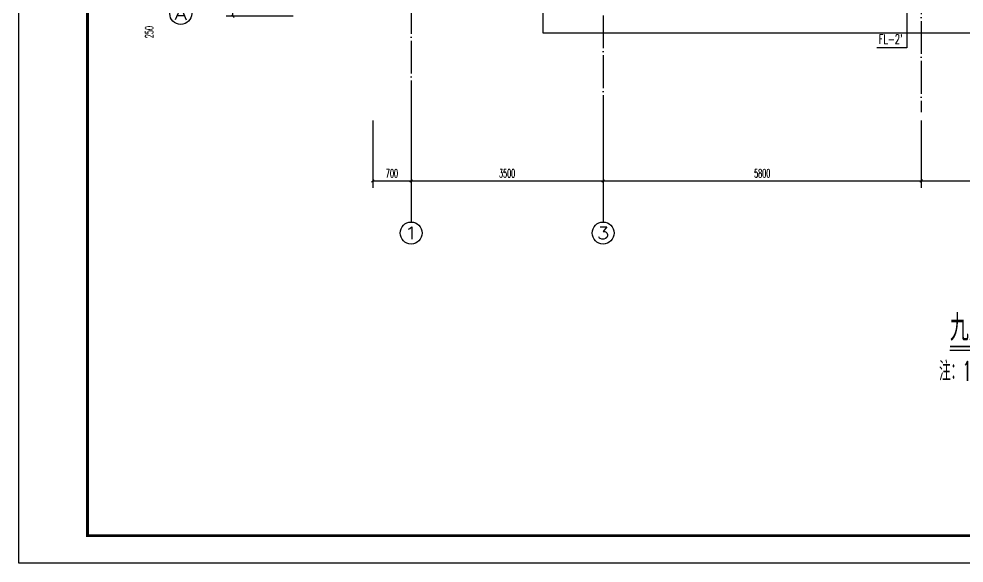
# Model space of a CAD drawing. Extents: x 27938 to 1507990, y 110129 to 923079.
# Drawn here: x 1189384 to 1206616, y 453843 to 463757 of the extents above; entities that cross this region are included whole.
import ezdxf
from ezdxf.enums import TextEntityAlignment as Align

# ---------------------------------------------------------------- set-up
doc = ezdxf.new("R2010")
doc.units = 0
doc.header["$LTSCALE"] = 1000
doc.header["$MEASUREMENT"] = 0
doc.linetypes.add('DOTE', pattern=[2.42, 2, -0.2, 0.02, -0.2])
for name, color, linetype in [('----建筑底图', 8, 'Continuous'), ('AXIS', 3, 'Continuous'), ('AXIS_TEXT', 7, 'Continuous'), ('DIM_SYMB', 3, 'Continuous'), ('DIM_废水', 31, 'Continuous'), ('DOTE', 1, 'Continuous'), ('图框', 140, 'Continuous'), ('看线', 251, 'Continuous')]:
    doc.layers.add(name, color=color, linetype=linetype)
doc.styles.add('_TCH_AXIS', font='COMPLEX', dxfattribs={"bigfont": 'GBCBIG'})
doc.styles.add('_TCH_DIM_T3', font='SIMPLEX.shx', dxfattribs={"width": 0.494118, "bigfont": 'GBCBIG.shx'})
doc.styles.add('_TWT_SERIAL', font='SIMPLEX', dxfattribs={"width": 0.8, "height": 3.5, "bigfont": 'HZTXT'})
doc.styles.add('COMPLEX', font='COMPLEX')
doc.styles.get("Standard").update_dxf_attribs({"font": 'gbenor.shx', "bigfont": 'gbcbig.shx'})
doc.dimstyles.new('_TCH_ARCH&&50', dxfattribs={"dimtxt": 148.75, "dimasz": 50, "dimexe": 125, "dimexo": 150, "dimgap": 63.125, "dimtad": 1, "dimdec": 0, "dimzin": 0, "dimdsep": 46, "dimtxsty": '_TCH_DIM_T3', "dimblk": 'ARCHTICK', "dimcen": 0.09, "dimclrt": 4, "dimazin": 2, "dimtfac": 1, "dimtdec": 0, "dimtix": 1, "dimtmove": 2, "dimatfit": 3, "dimfxl": 100, "dimtolj": 1, "dimtzin": 0, "dimarcsym": 0})

# ---------------------------------------------------------------- blocks, each defined once
blk = doc.blocks.new('_ArchTick')
at = {"color": 0, "linetype": 'ByBlock', "const_width": 0.4}
blk.add_lwpolyline([(-0.5, -0.5), (0.5, 0.5)], dxfattribs=at)
blk = doc.blocks.new('*D1229')
at = {"layer": 'AXIS', "color": 0, "lineweight": -2}
for p, q in [((-700, -14700), (-700, -15925)), ((0, -14700), (0, -15925)), ((-700, -15800), (0, -15800))]:
    blk.add_line(p, q, dxfattribs=at)
at = {"layer": 'Defpoints', "color": 0}
for p in [(-700, -14550), (0, -14550), (0, -15800)]:
    blk.add_point(p, dxfattribs=at)
at = {"layer": 'AXIS', "color": 0, "lineweight": -2, "xscale": 50, "yscale": 50, "zscale": 50, "rotation": 180}
blk.add_blockref('_ArchTick', (-700, -15800), dxfattribs=at)
at = {"layer": 'AXIS', "color": 0, "lineweight": -2, "xscale": 50, "yscale": 50, "zscale": 50}
blk.add_blockref('_ArchTick', (0, -15800), dxfattribs=at)
at = {"layer": 'AXIS', "color": 4, "insert": (-350, -15662), "char_height": 148.8, "attachment_point": 5, "style": '_TCH_DIM_T3'}
blk.add_mtext('\\A1;700', dxfattribs=at)
blk = doc.blocks.new('*D1230')
at = {"layer": 'AXIS', "color": 0, "lineweight": -2}
for p, q in [((0, -14700), (0, -15925)), ((3500, -14700), (3500, -15925)), ((0, -15800), (3500, -15800))]:
    blk.add_line(p, q, dxfattribs=at)
at = {"layer": 'Defpoints', "color": 0}
for p in [(0, -14550), (3500, -14550), (3500, -15800)]:
    blk.add_point(p, dxfattribs=at)
at = {"layer": 'AXIS', "color": 0, "lineweight": -2, "xscale": 50, "yscale": 50, "zscale": 50, "rotation": 180}
blk.add_blockref('_ArchTick', (0, -15800), dxfattribs=at)
at = {"layer": 'AXIS', "color": 0, "lineweight": -2, "xscale": 50, "yscale": 50, "zscale": 50}
blk.add_blockref('_ArchTick', (3500, -15800), dxfattribs=at)
at = {"layer": 'AXIS', "color": 4, "insert": (1750, -15662), "char_height": 148.8, "attachment_point": 5, "style": '_TCH_DIM_T3'}
blk.add_mtext('\\A1;3500', dxfattribs=at)
blk = doc.blocks.new('*D1231')
at = {"layer": 'AXIS', "color": 0, "lineweight": -2}
for p, q in [((3500, -14700), (3500, -15925)), ((9300, -14700), (9300, -15925)), ((3500, -15800), (9300, -15800))]:
    blk.add_line(p, q, dxfattribs=at)
at = {"layer": 'Defpoints', "color": 0}
for p in [(3500, -14550), (9300, -14550), (9300, -15800)]:
    blk.add_point(p, dxfattribs=at)
at = {"layer": 'AXIS', "color": 0, "lineweight": -2, "xscale": 50, "yscale": 50, "zscale": 50, "rotation": 180}
blk.add_blockref('_ArchTick', (3500, -15800), dxfattribs=at)
at = {"layer": 'AXIS', "color": 0, "lineweight": -2, "xscale": 50, "yscale": 50, "zscale": 50}
blk.add_blockref('_ArchTick', (9300, -15800), dxfattribs=at)
at = {"layer": 'AXIS', "color": 4, "insert": (6400, -15662), "char_height": 148.8, "attachment_point": 5, "style": '_TCH_DIM_T3'}
blk.add_mtext('\\A1;5800', dxfattribs=at)
blk = doc.blocks.new('*D1232')
at = {"layer": 'AXIS', "color": 0, "lineweight": -2}
for p, q in [((9300, -14700), (9300, -15925)), ((12500, -14700), (12500, -15925)), ((9300, -15800), (12500, -15800))]:
    blk.add_line(p, q, dxfattribs=at)
at = {"layer": 'Defpoints', "color": 0}
for p in [(9300, -14550), (12500, -14550), (12500, -15800)]:
    blk.add_point(p, dxfattribs=at)
at = {"layer": 'AXIS', "color": 0, "lineweight": -2, "xscale": 50, "yscale": 50, "zscale": 50, "rotation": 180}
blk.add_blockref('_ArchTick', (9300, -15800), dxfattribs=at)
at = {"layer": 'AXIS', "color": 0, "lineweight": -2, "xscale": 50, "yscale": 50, "zscale": 50}
blk.add_blockref('_ArchTick', (12500, -15800), dxfattribs=at)
at = {"layer": 'AXIS', "color": 4, "insert": (10900, -15662), "char_height": 148.8, "attachment_point": 5, "style": '_TCH_DIM_T3'}
blk.add_mtext('\\A1;3200', dxfattribs=at)
blk = doc.blocks.new('*D1249')
at = {"layer": 'AXIS', "color": 0, "lineweight": -2}
for p, q in [((-2150, -12550), (-3375, -12550)), ((-3250, -12800), (-3250, -12550)), ((-2150, -12800), (-3375, -12800))]:
    blk.add_line(p, q, dxfattribs=at)
at = {"layer": 'Defpoints', "color": 0}
for p in [(-3250, -12550), (-2000, -12550), (-2000, -12800)]:
    blk.add_point(p, dxfattribs=at)
at = {"layer": 'AXIS', "color": 0, "lineweight": -2, "xscale": 50, "yscale": 50, "zscale": 50}
for p, rotation in [((-3250, -12550), 90), ((-3250, -12800), 270)]:
    blk.add_blockref('_ArchTick', p, dxfattribs=dict(at, rotation=rotation))
at = {"layer": 'AXIS', "color": 4, "insert": (-4775, -13089), "char_height": 148.8, "attachment_point": 5, "rotation": 90, "style": '_TCH_DIM_T3'}
blk.add_mtext('\\A1;250', dxfattribs=at)
blk = doc.blocks.new('_AXISO')
blk.add_circle((0, 0), 0.5)
at = {"layer": 'AXIS_TEXT', "style": 'COMPLEX', "width": 1.041667}
blk.add_attdef('A', text='', height=0.56, dxfattribs=at).set_placement((-0.25, -0.28), (0.25, -0.28), align=Align.FIT)
blk = doc.blocks.new('TK')
at = {"layer": '图框'}
blk.add_lwpolyline([(465375, 548714), (549475, 548714), (549475, 489314), (465375, 489314)], close=True, dxfattribs=at)
blk.add_lwpolyline([(465375, 548714), (549475, 548714), (549475, 489314), (465375, 489314)], close=True, dxfattribs=at)
at = {"layer": '图框', "const_width": 100}
blk.add_lwpolyline([(548475, 490314), (548475, 547714), (467875, 547714), (467875, 490314)], close=True, dxfattribs=at)
blk = doc.blocks.new('A$C2AC150FC')
at = {"layer": 'AXIS', "color": 8}
for p, q in [((0, -14550), (0, -16550)), ((3500, -14550), (3500, -16550))]:
    blk.add_line(p, q, dxfattribs=at)
at = {"layer": 'DOTE', "color": 169, "linetype": 'DOTE', "ltscale": 0.3}
for p, q in [((0, 2000), (0, -14550)), ((9300.2, -3450), (9300, -14550)), ((3500, -6250), (3500, -14550))]:
    blk.add_line(p, q, dxfattribs=at)
at = {"layer": '看线', "color": 8}
blk.add_lwpolyline([(2400, -11900), (2400, -13100), (22750, -13100), (22750, -11600), (25000, -11600)], dxfattribs=at)
at = {"layer": 'AXIS', "color": 8}
ref = blk.add_blockref('_AXISO', (-4200, -12750), dxfattribs=dict(at, xscale=400, yscale=400, zscale=400))
ref.add_attrib('A', 'A', dxfattribs={"layer": 'AXIS_TEXT', "color": 8, "ltscale": 0.5, "height": 226.3, "style": '_TCH_AXIS', "width": 1.166667}).set_placement((-4313.1, -12863.1), (-4086.9, -12863.1), align=Align.FIT)
ref = blk.add_blockref('_AXISO', (0, -16750), dxfattribs=dict(at, xscale=400, yscale=400, zscale=400))
ref.add_attrib('A', '1', dxfattribs={"layer": 'AXIS_TEXT', "color": 8, "ltscale": 0.5, "height": 226.3, "style": '_TCH_AXIS', "width": 2.333333}).set_placement((-113.1, -16863.1), (113.1, -16863.1), align=Align.FIT)
ref = blk.add_blockref('_AXISO', (3500, -16750), dxfattribs=dict(at, xscale=400, yscale=400, zscale=400))
ref.add_attrib('A', '3', dxfattribs={"layer": 'AXIS_TEXT', "color": 8, "ltscale": 0.5, "height": 226.3, "style": '_TCH_AXIS', "width": 1.5}).set_placement((3386.9, -16863.1), (3613.1, -16863.1), align=Align.FIT)
dim = blk.add_linear_dim(base=(-3250, -12550), p1=(-2000, -12800), p2=(-2000, -12550), angle=90, dimstyle='_TCH_ARCH&&50', dxfattribs=at)
dim.commit()
dim.dimension.update_dxf_attribs({"geometry": '*D1249', "text_midpoint": (-4775, -13089), "dimtype": 129})
for p1, p2, picture, middle in [((-700, -14550), (0, -14550), '*D1229', (-350, -15662.5)), ((0, -14550), (3500, -14550), '*D1230', (1750, -15662.5)), ((3500, -14550), (9300, -14550), '*D1231', (6400, -15662.5)), ((9300, -14550), (12500, -14550), '*D1232', (10900, -15662.5))]:
    dim = blk.add_aligned_dim(p1=p1, p2=p2, distance=-1250, dimstyle='_TCH_ARCH&&50', dxfattribs=at)
    dim.commit()
    dim.dimension.update_dxf_attribs({"geometry": picture, "text_midpoint": middle})

msp = doc.modelspace()

# ---------------------------------------------------------------- linework, layer by layer
at = {"layer": 'DIM_SYMB', "const_width": 35}
msp.add_lwpolyline([(1206356.9, 457789.2), (1210701.5, 457789.2)], dxfattribs=at)
at = {"layer": 'DIM_SYMB'}
msp.add_lwpolyline([(1206356.9, 457719.2), (1210701.5, 457719.2)], dxfattribs=at)

# ---------------------------------------------------------------- block references
at = {"layer": '----建筑底图'}
msp.add_blockref('A$C2AC150FC', (1196535.2, 476605.8), dxfattribs=at)

# ---------------------------------------------------------------- texts
at = {"layer": 'DIM_SYMB', "color": 7}
msp.add_text('九层给排水户型大样图', height=482.27, dxfattribs=at).set_placement((1206356.9, 457891.1))
at = {"layer": 'DIM_SYMB', "color": 0, "style": '_TWT_SERIAL', "width": 0.6}
msp.add_text('注：1、生活冷热水管道穿梁敷设，预埋DN50钢套管，套管中心距离顶板底40mm,具体位置见平面图。', height=350, dxfattribs=at).set_placement((1206160.7, 457165.7))

# ---------------------------------------------------------------- next in the draw order: linework, layer by layer
at = {"layer": 'DIM_废水'}
for p, q in [((1205570.2, 464320.8), (1205570.2, 463230.5)), ((1205570.2, 463230.5), (1205024.7, 463230.5))]:
    msp.add_line(p, q, dxfattribs=at)

# ---------------------------------------------------------------- next in the draw order: block references
at = {"xscale": 0.5, "yscale": 0.5, "zscale": 0.5}
msp.add_blockref('TK', (956697, 209185.9), dxfattribs=at)

# ---------------------------------------------------------------- next in the draw order: texts
at = {"layer": 'DIM_废水', "color": 7, "style": '_TWT_SERIAL', "width": 0.64}
msp.add_text("FL-2'", height=175, dxfattribs=at).set_placement((1205059.7, 463300.5))

doc.saveas('drawing.dxf')
